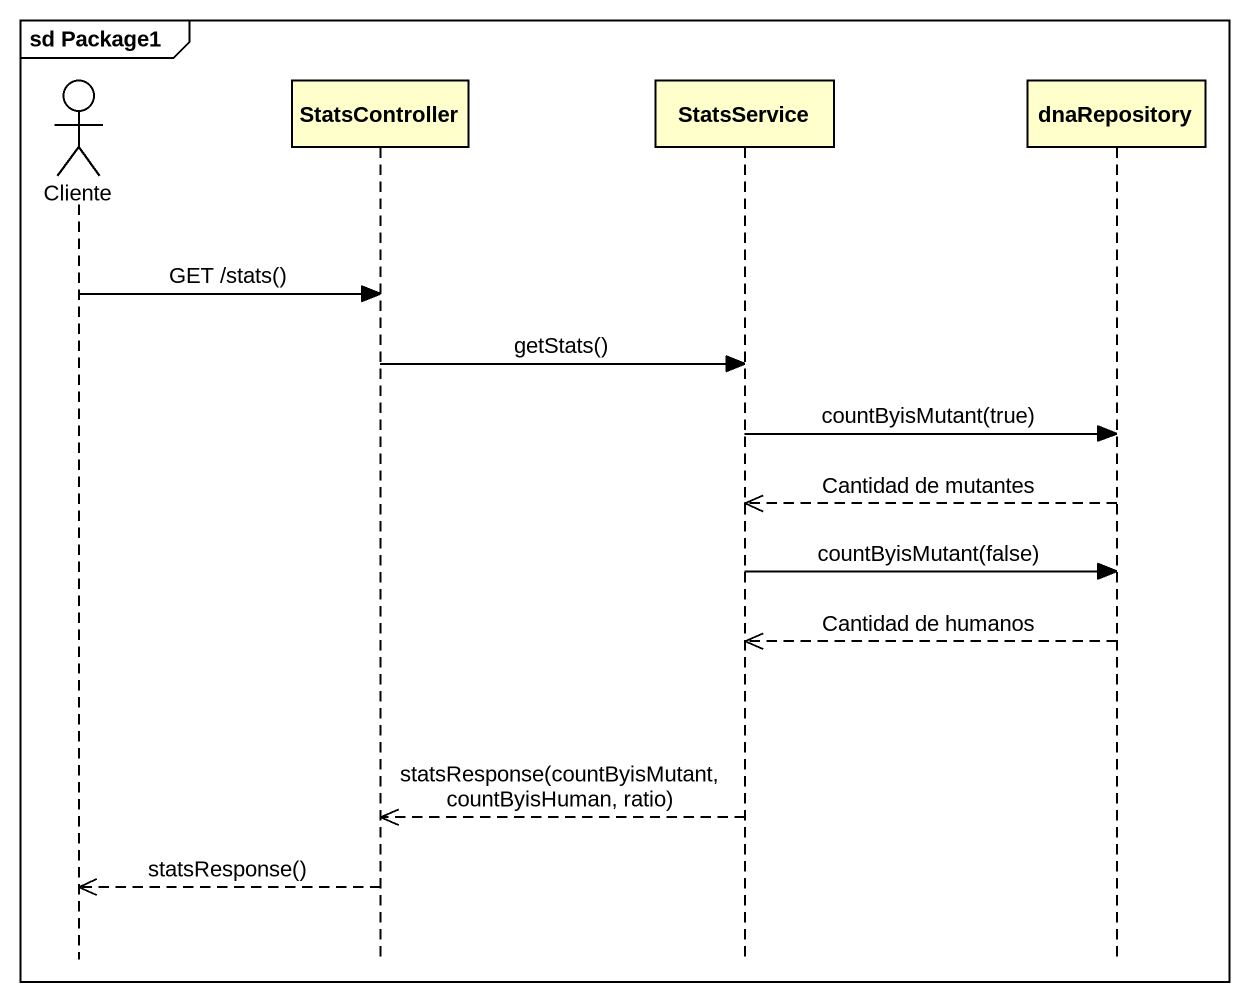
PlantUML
@startuml
mainframe sd Package1
hide footbox
actor Cliente
participant StatsController
participant StatsService
participant dnaRepository

Cliente -> StatsController : GET /stats()
StatsController -> StatsService : getStats()
StatsService -> dnaRepository : countByisMutant(true)
dnaRepository -->> StatsService : Cantidad de mutantes
StatsService -> dnaRepository : countByisMutant(false)
dnaRepository -->> StatsService : Cantidad de humanos
StatsService -->> StatsController : statsResponse(countByisMutant, countByisHuman, ratio)
StatsController -->> Cliente : statsResponse()
@enduml
